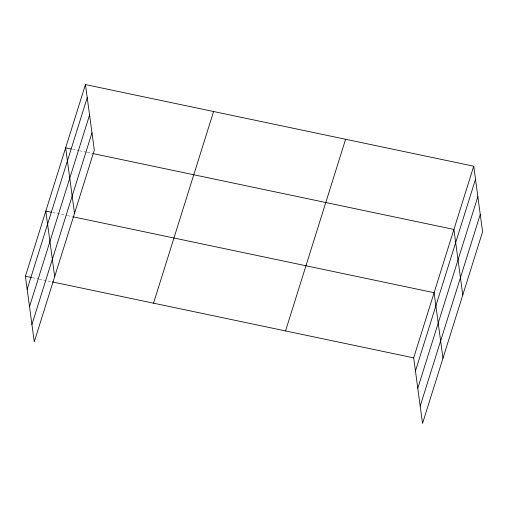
<?xml version="1.0" encoding="UTF-8"?>
<svg xmlns="http://www.w3.org/2000/svg" width="508" height="508" viewBox="0 0 508 508"><rect width="100%" height="100%" fill="white"/><g stroke="black" fill="none" stroke-linecap="round" stroke-linejoin="round"><path stroke-width="0.38" stroke-dasharray="2.54 1.91" d="M72.587 149.288L78.759 150.59M79.534 150.749L86.481 152.209M87.255 152.375L91.884 153.346M52.768 212.535L66.662 215.456M67.431 215.621L72.066 216.592M32.347 277.705L38.519 279M39.294 279.165L52.413 281.921"/><path stroke-width="0.76" d="M85.458 84.582L94.323 150.133L34.265 341.795L25.4 276.244L85.458 84.582L473.735 166.205L482.6 231.756L422.542 423.418L413.677 357.867L473.735 166.205M27.172 289.338L87.23 97.676M29.508 306.648L89.573 114.986M31.921 324.485L91.98 132.823M153.53 303.174L213.589 111.519M285.547 330.93L345.605 139.268M415.449 370.967L475.507 179.305M417.786 388.277L477.85 196.615M420.199 406.108L480.257 214.446M71.044 148.965L65.64 147.828L74.505 213.379M92.653 153.505L453.917 229.451L462.782 295.008M51.225 212.211L45.822 211.074L54.686 276.631M72.835 216.757L434.099 292.703L442.963 358.254M25.4 276.244L31.572 277.539M52.413 281.921L413.677 357.867"/></g></svg>
